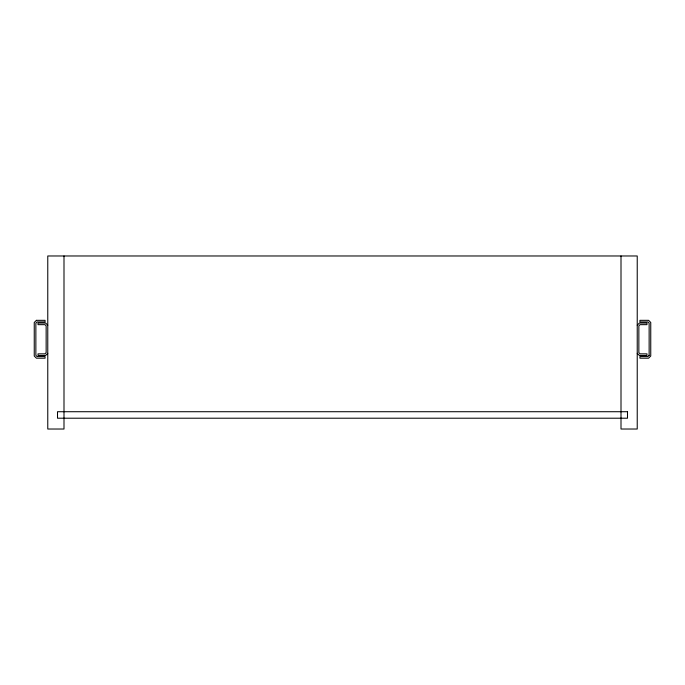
<?xml version="1.0" encoding="UTF-8"?>
<svg xmlns="http://www.w3.org/2000/svg" width="685" height="685" viewBox="0 0 685 685"><rect width="100%" height="100%" fill="white"/><g stroke="black" fill="none" stroke-linecap="round" stroke-linejoin="round"><path stroke-width="1.03" d="M47.77 353.314L45.604 355.481L38.035 355.481L38.035 353.854L44.936 353.854L46.143 352.647L46.143 325.863L44.936 324.656L38.035 324.656L38.035 323.029L45.604 323.029L47.77 325.195M637.23 325.195L639.396 323.029L646.965 323.029L646.965 324.656L640.064 324.656L638.857 325.863L638.857 352.647L640.064 353.854L646.965 353.854L646.965 355.481L639.396 355.481L637.23 353.314M621.004 255.976L621.004 429.024L637.23 429.024L637.23 255.976L47.77 255.976L47.77 429.024L63.996 429.024L63.996 255.976M36.416 320.332L34.25 322.489L34.25 356.02L36.416 358.186L45.064 358.186L45.064 356.56L37.084 356.56L35.868 355.352L35.868 323.157L37.084 321.95L45.064 321.95L45.064 320.332L36.416 320.332M649.132 355.352L647.916 356.56L639.936 356.56L639.936 358.186L648.584 358.186L650.75 356.02L650.75 322.489L648.584 320.332L639.936 320.332L639.936 321.95L647.916 321.95L649.132 323.157L649.132 355.352M627.494 411.719L57.506 411.719L57.506 418.21L627.494 418.21L627.494 411.719"/></g></svg>
